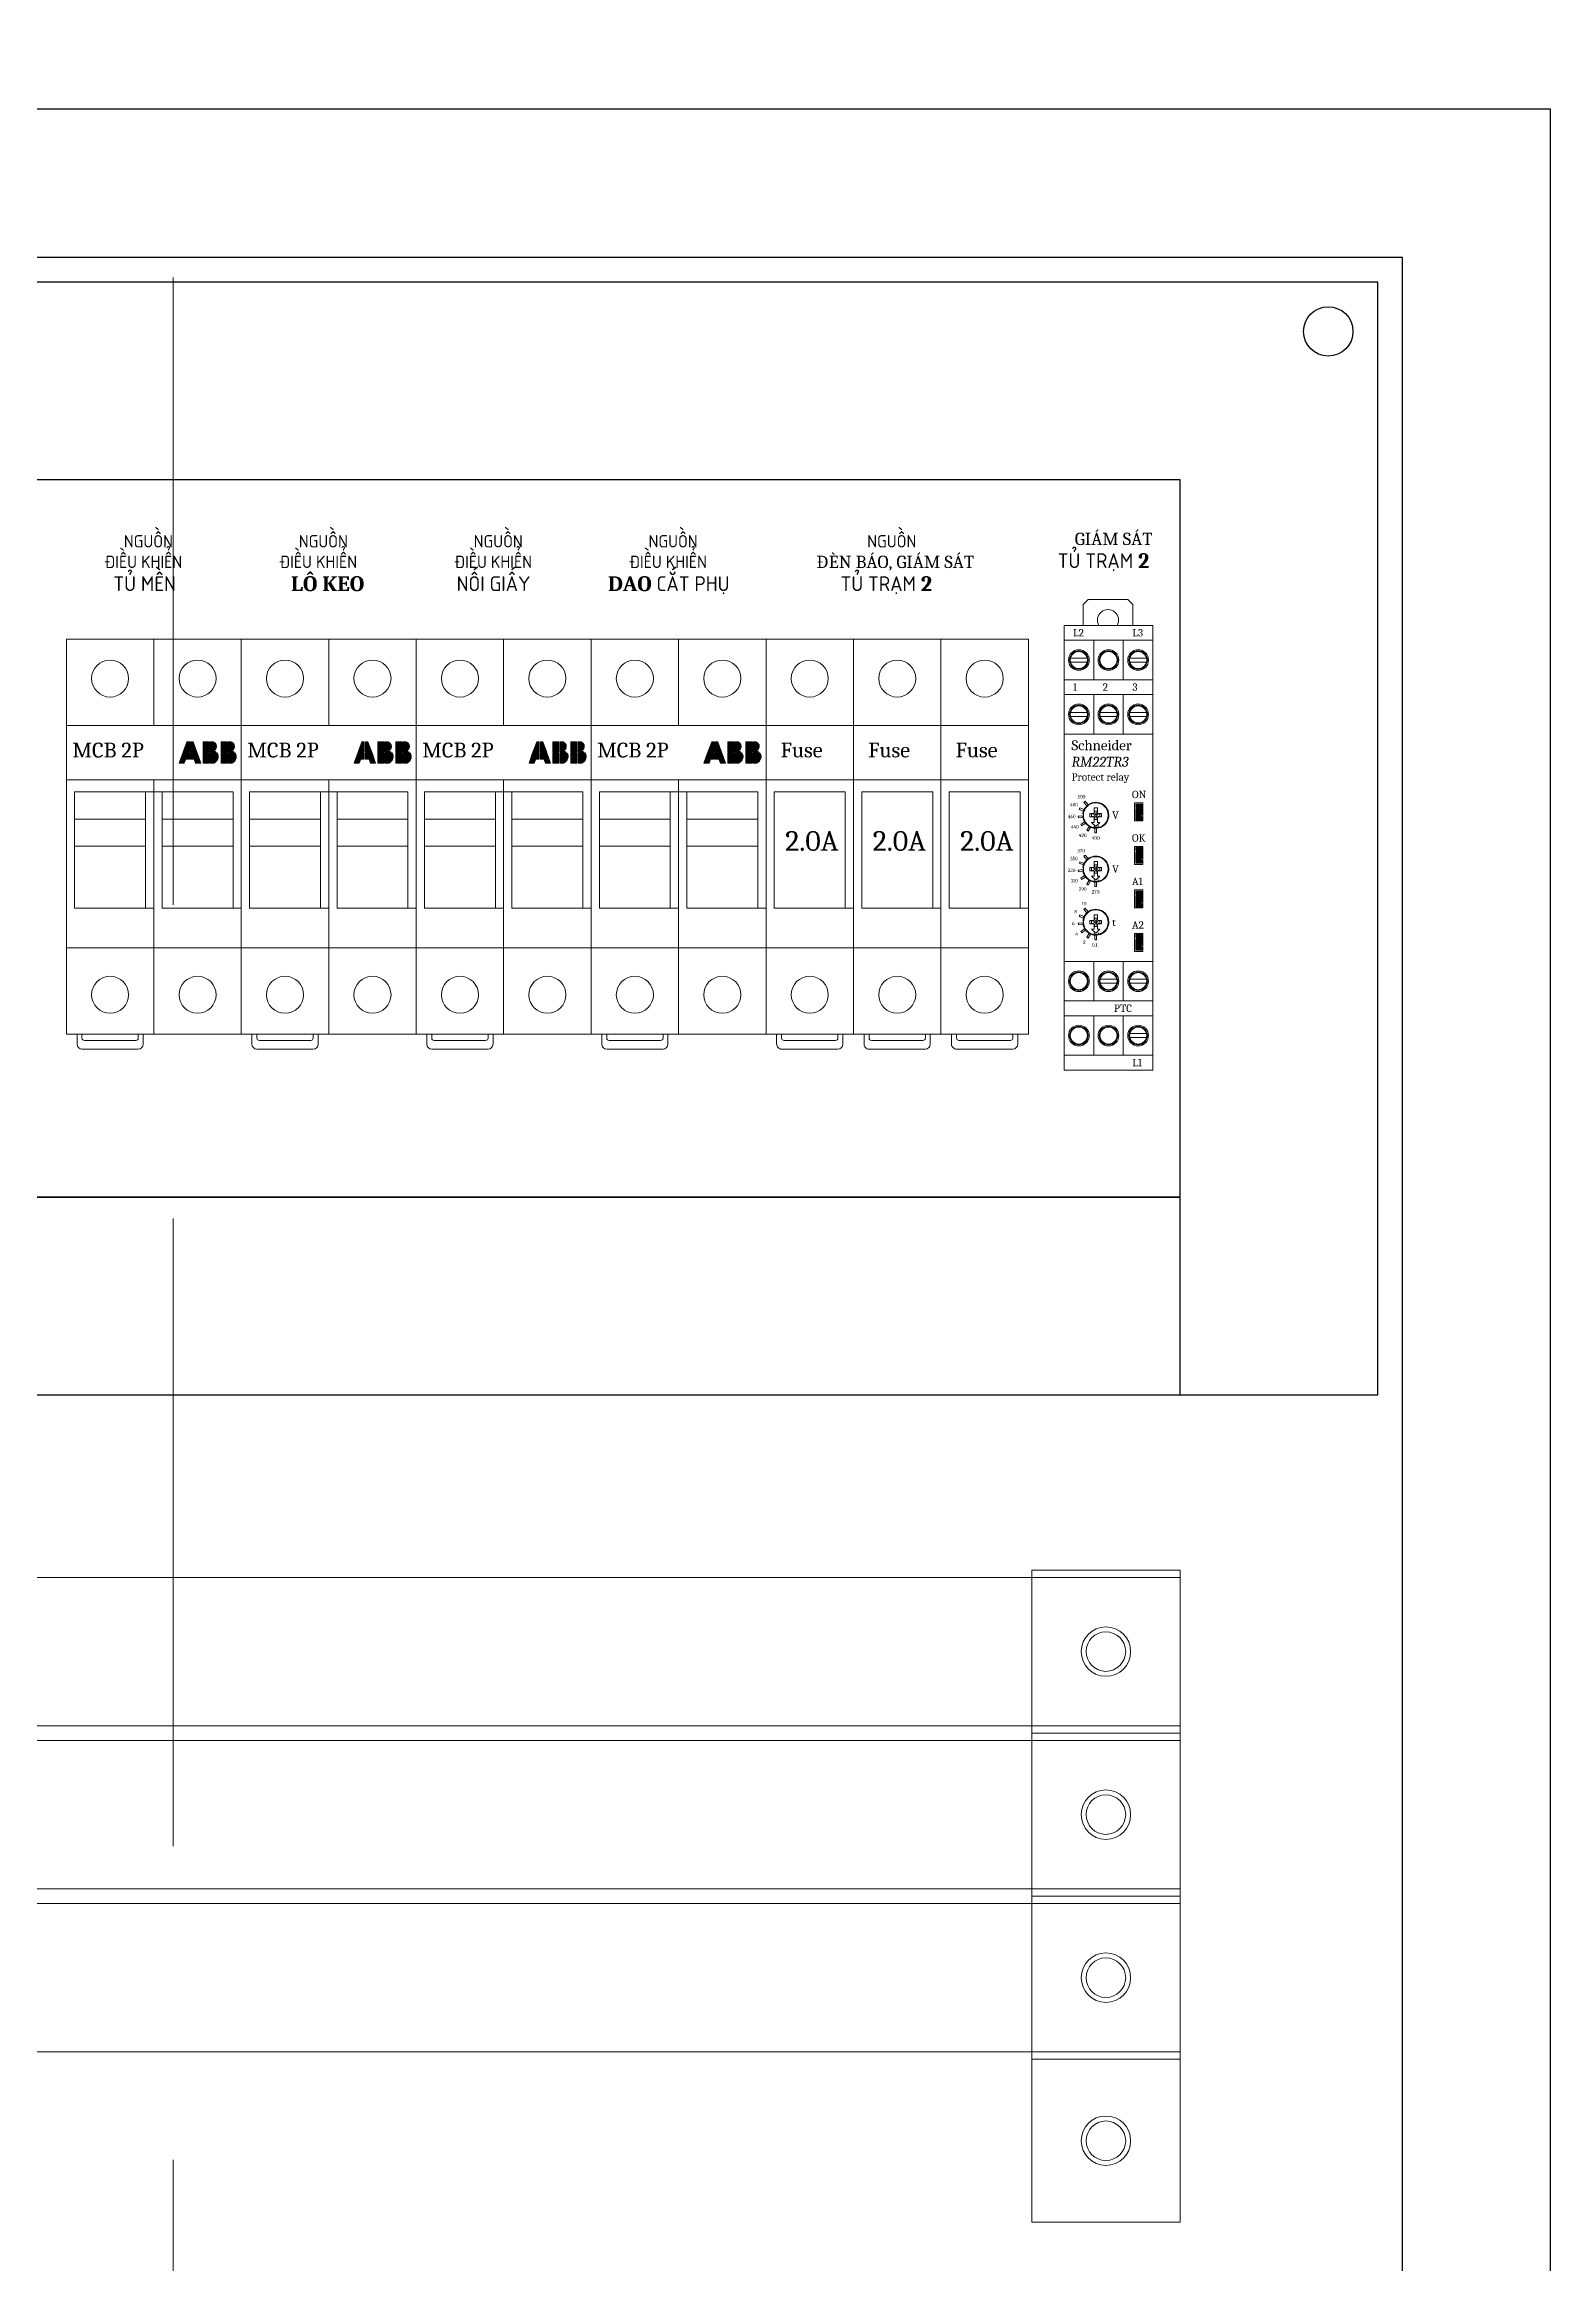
# Model space of a CAD drawing. Extents: x 223136 to 348136, y -32544 to -4064.
# Drawn here: x 293109.4 to 293414.3, y -8900.1 to -8451 of the extents above; entities that cross this region are included whole.
import ezdxf

# ---------------------------------------------------------------- set-up
doc = ezdxf.new("R2010")
doc.units = 0
doc.header["$LTSCALE"] = 20
doc.header["$MEASUREMENT"] = 0
doc.linetypes.add('HIDDEN', pattern=[9.525, 6.35, -3.175])
for name, color, linetype, lineweight in [('busbar support', 7, 'Continuous', 13), ('EPLAN100', 7, 'Continuous', 25), ('Ghi Chu', 7, 'Continuous', 13), ('kich thuoc', 140, 'Continuous', 0)]:
    doc.layers.add(name, color=color, linetype=linetype, lineweight=lineweight)
doc.layers.add('PDF_Geometry', color=7, linetype='Continuous')
doc.layers.add('WirringDuct', color=130, linetype='Continuous')
doc.styles.add('Chu_10', font='Cambria.ttf', dxfattribs={"height": 10})

# ---------------------------------------------------------------- blocks, each defined once
blk = doc.blocks.new('MCB-2P')
at = {"layer": 'EPLAN100', "linetype": 'Continuous', "lineweight": 13, "ltscale": 8}
for points in [[(-2968.54, 1257.57), (-2967.82, 1259.63), (-2966.48, 1259.63), (-2966.48, 1258.4), (-2967.2, 1258.4), (-2967.51, 1257.57)], [(-2967.76, 1259.82), (-2966.98, 1261.88), (-2966.48, 1261.88), (-2966.48, 1259.82)], [(-2964.97, 1259.82), (-2965.74, 1261.88), (-2966.25, 1261.88), (-2966.25, 1259.82)], [(-2964.19, 1257.57), (-2964.91, 1259.63), (-2966.25, 1259.63), (-2966.25, 1258.4), (-2965.53, 1258.4), (-2965.22, 1257.57)], [(-2963.73, 1261.88), (-2962.49, 1261.88), (-2962.49, 1259.82), (-2963.73, 1259.82)], [(-2963.73, 1257.57), (-2963.73, 1259.63), (-2962.49, 1259.63), (-2962.49, 1257.57)], [(-2961.13, 1259.82), (-2962.27, 1259.82), (-2962.27, 1261.88), (-2961.65, 1261.88), (-2961.42, 1261.77), (-2961.21, 1261.57), (-2961.09, 1261.36), (-2961.05, 1261.24), (-2961.01, 1260.99), (-2961.01, 1260.74), (-2961.13, 1260.46), (-2961.3, 1260.29), (-2961.42, 1260.21), (-2961.42, 1260), (-2961.3, 1259.92)], [(-2962.27, 1259.63), (-2962.27, 1257.57), (-2961.54, 1257.57), (-2961.21, 1257.76), (-2960.97, 1258.01), (-2960.8, 1258.25), (-2960.68, 1258.5), (-2960.64, 1258.79), (-2960.64, 1259.12), (-2960.72, 1259.37), (-2960.8, 1259.53), (-2960.93, 1259.63)], [(-2960.08, 1261.87), (-2958.84, 1261.87), (-2958.84, 1259.81), (-2960.08, 1259.81)], [(-2960.08, 1257.57), (-2960.08, 1259.63), (-2958.84, 1259.63), (-2958.84, 1257.57)], [(-2957.48, 1259.81), (-2958.62, 1259.81), (-2958.62, 1261.87), (-2958, 1261.87), (-2957.77, 1261.77), (-2957.57, 1261.57), (-2957.44, 1261.36), (-2957.4, 1261.24), (-2957.36, 1260.99), (-2957.36, 1260.74), (-2957.48, 1260.45), (-2957.65, 1260.29), (-2957.77, 1260.21), (-2957.77, 1260), (-2957.65, 1259.92)], [(-2958.62, 1259.63), (-2958.62, 1257.57), (-2957.89, 1257.57), (-2957.57, 1257.76), (-2957.32, 1258), (-2957.15, 1258.25), (-2957.03, 1258.5), (-2956.99, 1258.79), (-2956.99, 1259.12), (-2957.07, 1259.36), (-2957.15, 1259.53), (-2957.28, 1259.63)]]:
    blk.add_hatch(color=1, dxfattribs=at).paths.add_polyline_path(points, flags=0)
at = {"lineweight": 15}
for p, q in [((-2991.38, 1282.69), (-2991.38, 1202.69)), ((-2973.68, 1282.69), (-2991.38, 1282.69)), ((-2955.98, 1282.69), (-2973.68, 1282.69)), ((-2955.98, 1282.69), (-2955.98, 1202.69)), ((-2991.38, 1202.69), (-2973.68, 1202.69)), ((-2973.68, 1202.69), (-2955.98, 1202.69))]:
    blk.add_line(p, q, dxfattribs=at)
at = {"lineweight": 5}
for p, q in [((-2973.68, 1282.69), (-2973.68, 1265.19)), ((-2991.38, 1265.19), (-2973.68, 1265.19)), ((-2991.38, 1265.19), (-2973.68, 1265.19)), ((-2973.68, 1265.19), (-2955.98, 1265.19)), ((-2973.68, 1265.19), (-2955.98, 1265.19)), ((-2991.38, 1254.19), (-2973.68, 1254.19)), ((-2973.68, 1254.19), (-2973.68, 1229.19)), ((-2973.68, 1254.19), (-2955.98, 1254.19)), ((-2989.71, 1251.75), (-2989.71, 1228.19)), ((-2989.71, 1251.75), (-2957.65, 1251.75)), ((-2975.35, 1251.75), (-2975.35, 1228.19)), ((-2972.01, 1251.75), (-2972.01, 1228.19)), ((-2957.65, 1251.75), (-2957.65, 1228.19)), ((-2989.71, 1246.25), (-2975.35, 1246.25)), ((-2972.01, 1246.25), (-2957.65, 1246.25)), ((-2989.71, 1240.75), (-2975.35, 1240.75)), ((-2972.01, 1240.75), (-2957.65, 1240.75)), ((-2989.71, 1228.19), (-2973.68, 1228.19)), ((-2973.68, 1229.19), (-2973.68, 1202.69)), ((-2972.01, 1228.19), (-2955.98, 1228.19)), ((-2991.38, 1220.19), (-2973.68, 1220.19)), ((-2973.68, 1220.19), (-2955.98, 1220.19)), ((-2989.23, 1202.69), (-2989.23, 1200.69)), ((-2988.23, 1202.69), (-2988.23, 1201.93)), ((-2976.83, 1199.69), (-2988.23, 1199.69)), ((-2977.33, 1201.43), (-2987.73, 1201.43)), ((-2976.83, 1202.69), (-2976.83, 1201.93)), ((-2975.83, 1202.69), (-2975.83, 1200.69))]:
    blk.add_line(p, q, dxfattribs=at)
for centre in [(-2982.53, 1274.69), (-2964.83, 1274.69), (-2982.53, 1210.69), (-2964.83, 1210.69)]:
    blk.add_circle(centre, 3.75, dxfattribs=at)
for centre, radius, start, end in [((-2988.23, 1200.69), 1, 180, 270), ((-2987.73, 1201.93), 0.5, 180, 270), ((-2977.33, 1201.93), 0.5, 270, 0), ((-2976.83, 1200.69), 1, 270, 0)]:
    blk.add_arc(centre, radius, start, end, dxfattribs=at)
at = {"layer": 'EPLAN100', "color": 1, "linetype": 'Continuous', "lineweight": 13, "ltscale": 8}
for points in [[(-2968.54, 1257.57), (-2967.82, 1259.63), (-2966.48, 1259.63), (-2966.48, 1258.4), (-2967.2, 1258.4), (-2967.51, 1257.57)], [(-2967.76, 1259.82), (-2966.98, 1261.88), (-2966.48, 1261.88), (-2966.48, 1259.82)], [(-2964.97, 1259.82), (-2965.74, 1261.88), (-2966.25, 1261.88), (-2966.25, 1259.82)], [(-2964.19, 1257.57), (-2964.91, 1259.63), (-2966.25, 1259.63), (-2966.25, 1258.4), (-2965.53, 1258.4), (-2965.22, 1257.57)], [(-2963.73, 1261.88), (-2962.49, 1261.88), (-2962.49, 1259.82), (-2963.73, 1259.82)], [(-2963.73, 1257.57), (-2963.73, 1259.63), (-2962.49, 1259.63), (-2962.49, 1257.57)], [(-2961.13, 1259.82), (-2962.27, 1259.82), (-2962.27, 1261.88), (-2961.65, 1261.88), (-2961.42, 1261.77), (-2961.21, 1261.57), (-2961.09, 1261.36), (-2961.05, 1261.24), (-2961.01, 1260.99), (-2961.01, 1260.74), (-2961.13, 1260.46), (-2961.3, 1260.29), (-2961.42, 1260.21), (-2961.42, 1260), (-2961.3, 1259.92)], [(-2962.27, 1259.63), (-2962.27, 1257.57), (-2961.54, 1257.57), (-2961.21, 1257.76), (-2960.97, 1258.01), (-2960.8, 1258.25), (-2960.68, 1258.5), (-2960.64, 1258.79), (-2960.64, 1259.12), (-2960.72, 1259.37), (-2960.8, 1259.53), (-2960.93, 1259.63)], [(-2960.08, 1261.87), (-2958.84, 1261.87), (-2958.84, 1259.81), (-2960.08, 1259.81)], [(-2960.08, 1257.57), (-2960.08, 1259.63), (-2958.84, 1259.63), (-2958.84, 1257.57)], [(-2957.48, 1259.81), (-2958.62, 1259.81), (-2958.62, 1261.87), (-2958, 1261.87), (-2957.77, 1261.77), (-2957.57, 1261.57), (-2957.44, 1261.36), (-2957.4, 1261.24), (-2957.36, 1260.99), (-2957.36, 1260.74), (-2957.48, 1260.45), (-2957.65, 1260.29), (-2957.77, 1260.21), (-2957.77, 1260), (-2957.65, 1259.92)], [(-2958.62, 1259.63), (-2958.62, 1257.57), (-2957.89, 1257.57), (-2957.57, 1257.76), (-2957.32, 1258), (-2957.15, 1258.25), (-2957.03, 1258.5), (-2956.99, 1258.79), (-2956.99, 1259.12), (-2957.07, 1259.36), (-2957.15, 1259.53), (-2957.28, 1259.63)]]:
    blk.add_lwpolyline(points, close=True, dxfattribs=at)
at = {"lineweight": 5, "insert": (-2990.18, 1261.71), "char_height": 3, "attachment_point": 1}
blk.add_mtext_dynamic_manual_height_columns('{\\fCambria|b0|i0|c163|p18;MCB 2P}', width=32.3209, gutter_width=1, heights=[0], dxfattribs=at)
blk = doc.blocks.new('fuse20a')
at = {"lineweight": 0}
for p, q in [((0, 17.7), (28.5, 17.7)), ((0, 17.7), (0, 0)), ((17.5, 0), (17.5, 17.7)), ((17.5, 0), (17.5, 17.7)), ((28.5, 17.7), (62.5, 17.7)), ((28.5, 0), (28.5, 17.7)), ((30.94, 16.03), (54.5, 16.03)), ((30.94, 1.67), (30.94, 16.03)), ((54.5, 1.67), (54.5, 17.7)), ((60.5, 17.7), (80, 17.7)), ((62.5, 0), (62.5, 17.7)), ((80, 0), (80, 17.7)), ((80, 15.55), (82, 15.55)), ((80, 14.55), (80.76, 14.55)), ((81.26, 14.05), (81.26, 3.65)), ((83, 14.55), (83, 3.15)), ((0, 0), (28.5, 0)), ((28.5, 0), (53.5, 0)), ((30.94, 1.67), (54.5, 1.67)), ((53.5, 0), (80, 0)), ((80, 3.15), (80.76, 3.15)), ((80, 2.15), (82, 2.15))]:
    blk.add_line(p, q, dxfattribs=at)
for centre in [(8, 8.85), (72, 8.85)]:
    blk.add_circle(centre, 3.75, dxfattribs=at)
for centre, radius, start, end in [((80.76, 14.05), 0.5, 0, 90), ((82, 14.55), 1, 0, 90), ((80.76, 3.65), 0.5, 270, 0), ((82, 3.15), 1, 270, 0)]:
    blk.add_arc(centre, radius, start, end, dxfattribs=at)
at = {"lineweight": 0, "attachment_point": 1, "rotation": 90}
for s, heights, insert, char_height in [('{\\fCambria|b0|i0|c163|p18;2.0A}', [4.08], (38.86, 3.89), 4), ('{\\fCambria|b0|i0|c163|p18;Fuse}', [0], (20.96, 2.95), 3)]:
    blk.add_mtext_dynamic_manual_height_columns(s, width=13.3658, gutter_width=1, heights=heights, dxfattribs=dict(at, insert=insert, char_height=char_height))
blk = doc.blocks.new('CT2-30_T')
at = {"lineweight": 5}
for p, q in [((33, 0), (33, -30)), ((66, 0), (66, -30)), ((99, 0), (99, -30))]:
    blk.add_line(p, q, dxfattribs=at)
blk.add_lwpolyline([(0, -30), (132, -30), (132, 0), (0, 0)], close=True, dxfattribs=at)
for centre, radius in [((16.5, -15), 5), ((16.5, -15), 4), ((49.5, -15), 5), ((49.5, -15), 4), ((82.5, -15), 5), ((82.5, -15), 4), ((115.5, -15), 5), ((115.5, -15), 4)]:
    blk.add_circle(centre, radius, dxfattribs=at)

msp = doc.modelspace()

# ---------------------------------------------------------------- hatches: boundary and pattern name
at = {"lineweight": 5, "true_color": 0xcd2027}
h = msp.add_hatch(color=242, dxfattribs=at)
h.dxf.hatch_style = 1
h.paths.add_polyline_path([(293331.515, -8604.728), (293330.313, -8604.728), (293330.313, -8605.271), (293331.515, -8606.978)])
at = {"lineweight": 5}
h = msp.add_hatch(color=7, dxfattribs=at)
h.dxf.hatch_style = 1
h.paths.add_polyline_path([(293331.515, -8607.909), (293331.515, -8607.366), (293330.313, -8605.659), (293330.313, -8607.909)])
at = {"lineweight": 5, "true_color": 0xcd2027}
h = msp.add_hatch(color=242, dxfattribs=at)
h.dxf.hatch_style = 1
h.paths.add_polyline_path([(293331.515, -8613.528), (293330.313, -8613.528), (293330.313, -8614.071), (293331.515, -8615.778)])
at = {"lineweight": 5}
h = msp.add_hatch(color=7, dxfattribs=at)
h.dxf.hatch_style = 1
h.paths.add_polyline_path([(293331.515, -8616.709), (293331.515, -8616.166), (293330.313, -8614.459), (293330.313, -8616.709)])
at = {"lineweight": 5, "true_color": 0xcd2027}
h = msp.add_hatch(color=242, dxfattribs=at)
h.dxf.hatch_style = 1
h.paths.add_polyline_path([(293331.515, -8622.328), (293330.313, -8622.328), (293330.313, -8622.871), (293331.515, -8624.578)])
at = {"lineweight": 5}
h = msp.add_hatch(color=7, dxfattribs=at)
h.dxf.hatch_style = 1
h.paths.add_polyline_path([(293331.515, -8625.509), (293331.515, -8624.966), (293330.313, -8623.259), (293330.313, -8625.509)])
at = {"lineweight": 5, "true_color": 0xcd2027}
h = msp.add_hatch(color=242, dxfattribs=at)
h.dxf.hatch_style = 1
h.paths.add_polyline_path([(293331.515, -8631.128), (293330.313, -8631.128), (293330.313, -8631.671), (293331.515, -8633.378)])
at = {"lineweight": 5}
h = msp.add_hatch(color=7, dxfattribs=at)
h.dxf.hatch_style = 1
h.paths.add_polyline_path([(293331.515, -8634.309), (293331.515, -8633.766), (293330.313, -8632.059), (293330.313, -8634.309)])

# ---------------------------------------------------------------- linework, layer by layer
at = {"color": 3, "linetype": 'HIDDEN', "lineweight": 0}
msp.add_line((293135.508, -6021.637), (293135.508, -10063.875), dxfattribs=at)
at = {"linetype": 'ByBlock', "lineweight": 5}
for p, q in [((293315.798, -8568.581), (293333.798, -8568.581)), ((293315.798, -8571.581), (293333.798, -8571.581)), ((293321.798, -8579.581), (293321.798, -8571.581)), ((293327.798, -8579.581), (293327.798, -8571.581)), ((293315.798, -8579.581), (293333.798, -8579.581)), ((293315.798, -8582.581), (293333.798, -8582.581)), ((293321.798, -8590.581), (293321.798, -8582.581)), ((293327.798, -8590.581), (293327.798, -8582.581)), ((293333.798, -8590.581), (293333.798, -8582.581)), ((293333.798, -8590.581), (293333.798, -8582.581)), ((293315.798, -8590.581), (293333.798, -8590.581)), ((293315.798, -8636.581), (293333.798, -8636.581)), ((293321.798, -8636.581), (293321.798, -8644.581)), ((293327.798, -8636.581), (293327.798, -8644.581)), ((293333.798, -8636.581), (293333.798, -8644.581)), ((293333.798, -8636.581), (293333.798, -8644.581)), ((293315.798, -8644.581), (293333.798, -8644.581)), ((293315.798, -8647.581), (293333.798, -8647.581)), ((293321.798, -8647.581), (293321.798, -8655.581)), ((293327.798, -8647.581), (293327.798, -8655.581)), ((293315.798, -8655.581), (293333.798, -8655.581)), ((293315.798, -8658.581), (293333.798, -8658.581))]:
    msp.add_line(p, q, dxfattribs=at)
at = {"color": 242, "true_color": 0xcd2027}
for points in [[(292814.278, -9264.076), (293414.278, -9264.076), (293414.278, -8464.076), (292814.278, -8464.076)], [(292844.278, -9234.076), (293384.278, -9234.076), (293384.278, -8494.076), (292844.278, -8494.076)]]:
    msp.add_lwpolyline(points, close=True, dxfattribs=at)
at = {"linetype": 'ByBlock', "lineweight": 5}
msp.add_lwpolyline([(293315.798, -8658.581), (293333.798, -8658.581), (293333.798, -8568.581), (293315.798, -8568.581)], close=True, dxfattribs=at)
at = {"linetype": 'ByBlock'}
msp.add_lwpolyline([(292889.278, -8724.276), (293339.278, -8724.276), (293339.278, -8684.276), (292889.278, -8684.276)], close=True, dxfattribs=at)
msp.add_circle((293369.278, -8509.076), 5)
at = {"layer": 'busbar support', "color": 1, "lineweight": 5, "ltscale": 0.6}
msp.add_lwpolyline([(292889.278, -8791.259), (293339.278, -8791.259), (293339.278, -8761.259), (292889.278, -8761.259)], close=True, dxfattribs=at)
at = {"layer": 'busbar support', "color": 2, "lineweight": 5, "ltscale": 0.6}
msp.add_lwpolyline([(292889.278, -8824.259), (293339.278, -8824.259), (293339.278, -8794.259), (292889.278, -8794.259)], close=True, dxfattribs=at)
at = {"layer": 'busbar support', "color": 5, "lineweight": 5, "ltscale": 0.6}
msp.add_lwpolyline([(292889.278, -8857.259), (293339.278, -8857.259), (293339.278, -8827.259), (292889.278, -8827.259)], close=True, dxfattribs=at)
at = {"layer": 'Ghi Chu', "color": 2, "linetype": 'Continuous', "lineweight": 5}
for p, q in [((293319.694, -8564.328), (293320.683, -8563.339)), ((293319.694, -8568.581), (293319.694, -8564.328)), ((293320.683, -8563.339), (293328.702, -8563.339)), ((293328.702, -8563.339), (293329.691, -8564.328)), ((293329.691, -8564.328), (293329.691, -8568.581))]:
    msp.add_line(p, q, dxfattribs=at)
at = {"layer": 'Ghi Chu', "color": 4, "linetype": 'Continuous', "lineweight": 5, "ltscale": 0.6}
for points in [[(293318.858, -8605.83), (293319.007, -8605.501), (293319.874, -8605.86), (293319.844, -8605.889), (293319.814, -8605.949), (293319.814, -8605.979), (293319.784, -8606.009), (293319.784, -8606.039), (293319.754, -8606.098), (293319.754, -8606.128), (293319.724, -8606.159)], [(293319.814, -8604.395), (293320.083, -8604.157), (293320.68, -8604.874), (293320.65, -8604.904), (293320.591, -8604.934), (293320.561, -8604.963), (293320.531, -8604.993), (293320.501, -8605.023), (293320.471, -8605.053), (293320.441, -8605.083), (293320.411, -8605.113)], [(293321.038, -8606.666), (293321.755, -8606.666), (293321.785, -8606.636), (293321.815, -8606.636), (293321.845, -8606.606), (293321.845, -8606.577), (293321.875, -8606.547), (293321.875, -8605.472), (293322.562, -8605.472), (293322.562, -8606.517), (293322.591, -8606.547), (293322.591, -8606.577), (293322.622, -8606.606), (293322.652, -8606.636), (293322.681, -8606.636), (293322.711, -8606.666), (293323.398, -8606.666), (293323.398, -8607.323), (293322.711, -8607.323), (293322.681, -8607.353), (293322.652, -8607.353), (293322.622, -8607.383), (293322.591, -8607.413), (293322.591, -8607.443), (293322.562, -8607.473), (293322.562, -8608.429), (293323.07, -8608.429), (293322.233, -8609.235), (293321.367, -8608.429), (293321.875, -8608.429), (293321.875, -8607.443), (293321.845, -8607.413), (293321.845, -8607.383), (293321.815, -8607.353), (293321.785, -8607.353), (293321.755, -8607.323), (293321.038, -8607.323)], [(293319.366, -8609.115), (293319.186, -8608.847), (293319.964, -8608.309), (293319.993, -8608.369), (293319.993, -8608.399), (293320.023, -8608.429), (293320.083, -8608.488), (293320.113, -8608.548), (293320.113, -8608.578), (293320.143, -8608.608)], [(293320.71, -8610.221), (293320.411, -8610.041), (293320.859, -8609.235), (293320.889, -8609.264), (293320.92, -8609.264), (293320.949, -8609.295), (293321.009, -8609.325), (293321.038, -8609.325), (293321.068, -8609.355), (293321.098, -8609.384), (293321.158, -8609.384)], [(293322.024, -8607.084), (293322.024, -8606.905), (293321.367, -8606.666), (293321.367, -8607.323)], [(293321.875, -8606.159), (293322.562, -8606.159), (293322.293, -8606.786), (293322.144, -8606.786)], [(293322.562, -8607.831), (293321.875, -8607.831), (293322.144, -8607.203), (293322.293, -8607.203)], [(293322.383, -8610.549), (293322.054, -8610.549), (293322.054, -8609.623), (293322.383, -8609.623)], [(293323.07, -8606.666), (293322.413, -8606.905), (293322.443, -8606.995), (293322.413, -8607.084), (293323.07, -8607.323)], [(293318.858, -8616.72), (293319.007, -8616.391), (293319.874, -8616.75), (293319.844, -8616.779), (293319.814, -8616.839), (293319.814, -8616.869), (293319.784, -8616.899), (293319.784, -8616.929), (293319.754, -8616.988), (293319.754, -8617.018), (293319.724, -8617.049)], [(293319.366, -8620.005), (293319.186, -8619.737), (293319.964, -8619.199), (293319.993, -8619.259), (293319.993, -8619.289), (293320.023, -8619.319), (293320.083, -8619.378), (293320.113, -8619.438), (293320.113, -8619.468), (293320.143, -8619.498)], [(293319.814, -8615.285), (293320.083, -8615.047), (293320.68, -8615.764), (293320.65, -8615.794), (293320.591, -8615.824), (293320.561, -8615.853), (293320.531, -8615.883), (293320.501, -8615.913), (293320.471, -8615.943), (293320.441, -8615.973), (293320.411, -8616.003)], [(293321.038, -8617.556), (293321.755, -8617.556), (293321.785, -8617.526), (293321.815, -8617.526), (293321.845, -8617.496), (293321.845, -8617.467), (293321.875, -8617.437), (293321.875, -8616.362), (293322.562, -8616.362), (293322.562, -8617.407), (293322.591, -8617.437), (293322.591, -8617.467), (293322.622, -8617.496), (293322.652, -8617.526), (293322.681, -8617.526), (293322.711, -8617.556), (293323.398, -8617.556), (293323.398, -8618.214), (293322.711, -8618.214), (293322.681, -8618.243), (293322.652, -8618.243), (293322.622, -8618.273), (293322.591, -8618.303), (293322.591, -8618.333), (293322.562, -8618.363), (293322.562, -8619.319), (293323.07, -8619.319), (293322.233, -8620.125), (293321.367, -8619.319), (293321.875, -8619.319), (293321.875, -8618.333), (293321.845, -8618.303), (293321.845, -8618.273), (293321.815, -8618.243), (293321.785, -8618.243), (293321.755, -8618.214), (293321.038, -8618.214)], [(293322.024, -8617.974), (293322.024, -8617.795), (293321.367, -8617.556), (293321.367, -8618.214)], [(293321.875, -8617.049), (293322.562, -8617.049), (293322.293, -8617.676), (293322.144, -8617.676)], [(293322.562, -8618.721), (293321.875, -8618.721), (293322.144, -8618.093), (293322.293, -8618.093)], [(293323.07, -8617.556), (293322.413, -8617.795), (293322.443, -8617.885), (293322.413, -8617.974), (293323.07, -8618.214)], [(293320.71, -8621.111), (293320.411, -8620.931), (293320.859, -8620.125), (293320.889, -8620.154), (293320.92, -8620.154), (293320.949, -8620.185), (293321.009, -8620.215), (293321.038, -8620.215), (293321.068, -8620.245), (293321.098, -8620.274), (293321.158, -8620.274)], [(293322.383, -8621.439), (293322.054, -8621.439), (293322.054, -8620.513), (293322.383, -8620.513)], [(293318.861, -8627.478), (293319.011, -8627.149), (293319.877, -8627.508), (293319.847, -8627.537), (293319.817, -8627.597), (293319.817, -8627.627), (293319.787, -8627.657), (293319.787, -8627.687), (293319.758, -8627.746), (293319.758, -8627.776), (293319.728, -8627.806)], [(293319.817, -8626.043), (293320.086, -8625.804), (293320.684, -8626.521), (293320.653, -8626.551), (293320.594, -8626.582), (293320.564, -8626.611), (293320.534, -8626.641), (293320.504, -8626.671), (293320.474, -8626.701), (293320.444, -8626.731), (293320.414, -8626.761)], [(293321.042, -8628.314), (293321.759, -8628.314), (293321.788, -8628.284), (293321.819, -8628.284), (293321.848, -8628.254), (293321.848, -8628.224), (293321.878, -8628.195), (293321.878, -8627.12), (293322.565, -8627.12), (293322.565, -8628.164), (293322.595, -8628.195), (293322.595, -8628.224), (293322.625, -8628.254), (293322.655, -8628.284), (293322.684, -8628.284), (293322.715, -8628.314), (293323.401, -8628.314), (293323.401, -8628.971), (293322.715, -8628.971), (293322.684, -8629.001), (293322.655, -8629.001), (293322.625, -8629.031), (293322.595, -8629.061), (293322.595, -8629.091), (293322.565, -8629.12), (293322.565, -8630.076), (293323.073, -8630.076), (293322.236, -8630.883), (293321.37, -8630.076), (293321.878, -8630.076), (293321.878, -8629.091), (293321.848, -8629.061), (293321.848, -8629.031), (293321.819, -8629.001), (293321.788, -8629.001), (293321.759, -8628.971), (293321.042, -8628.971)], [(293321.878, -8627.806), (293322.565, -8627.806), (293322.297, -8628.434), (293322.147, -8628.434)], [(293319.369, -8630.763), (293319.19, -8630.495), (293319.967, -8629.957), (293319.996, -8630.017), (293319.996, -8630.046), (293320.026, -8630.076), (293320.086, -8630.136), (293320.116, -8630.196), (293320.116, -8630.225), (293320.146, -8630.256)], [(293320.713, -8631.869), (293320.414, -8631.689), (293320.863, -8630.883), (293320.893, -8630.912), (293320.923, -8630.912), (293320.952, -8630.943), (293321.012, -8630.972), (293321.042, -8630.972), (293321.072, -8631.002), (293321.101, -8631.032), (293321.162, -8631.032)], [(293322.027, -8628.732), (293322.027, -8628.553), (293321.37, -8628.314), (293321.37, -8628.971)], [(293322.565, -8629.479), (293321.878, -8629.479), (293322.147, -8628.851), (293322.297, -8628.851)], [(293322.386, -8632.197), (293322.057, -8632.197), (293322.057, -8631.271), (293322.386, -8631.271)], [(293323.073, -8628.314), (293322.416, -8628.553), (293322.446, -8628.643), (293322.416, -8628.732), (293323.073, -8628.971)]]:
    msp.add_lwpolyline(points, close=True, dxfattribs=at)
for points in [[(293319.874, -8605.86), (293319.903, -8605.74), (293319.964, -8605.651), (293320.023, -8605.561), (293320.113, -8605.442), (293320.172, -8605.352), (293320.262, -8605.263), (293320.322, -8605.173), (293320.411, -8605.113)], [(293319.604, -8607.264), (293319.604, -8607.264), (293319.635, -8607.323), (293319.635, -8607.443), (293318.709, -8607.533), (293318.679, -8607.203), (293319.604, -8607.115)], [(293319.604, -8606.756), (293319.635, -8606.636), (293319.635, -8606.517), (293319.665, -8606.397), (293319.694, -8606.278), (293319.724, -8606.159)], [(293319.964, -8608.309), (293319.903, -8608.22), (293319.844, -8608.1), (293319.814, -8608.01), (293319.754, -8607.891), (293319.724, -8607.771), (293319.694, -8607.682), (293319.635, -8607.443)], [(293320.859, -8609.235), (293320.74, -8609.176), (293320.65, -8609.085), (293320.561, -8609.026), (293320.471, -8608.936), (293320.382, -8608.876), (293320.292, -8608.787), (293320.232, -8608.697), (293320.143, -8608.608)], [(293322.054, -8609.623), (293321.934, -8609.593), (293321.815, -8609.593), (293321.696, -8609.564), (293321.576, -8609.534), (293321.487, -8609.504), (293321.367, -8609.474), (293321.248, -8609.444), (293321.158, -8609.384)], [(293322.024, -8606.905), (293322.114, -8606.815), (293322.144, -8606.786)], [(293322.144, -8607.203), (293322.084, -8607.144), (293322.054, -8607.115), (293322.024, -8607.084)], [(293322.293, -8606.786), (293322.383, -8606.845), (293322.413, -8606.875), (293322.413, -8606.905)], [(293322.413, -8607.084), (293322.383, -8607.144), (293322.352, -8607.174), (293322.293, -8607.203)], [(293319.604, -8618.154), (293319.604, -8618.154), (293319.635, -8618.214), (293319.635, -8618.333), (293318.709, -8618.423), (293318.679, -8618.093), (293319.604, -8618.005)], [(293319.604, -8617.646), (293319.635, -8617.526), (293319.635, -8617.407), (293319.665, -8617.287), (293319.694, -8617.168), (293319.724, -8617.049)], [(293319.964, -8619.199), (293319.903, -8619.11), (293319.844, -8618.99), (293319.814, -8618.9), (293319.754, -8618.781), (293319.724, -8618.661), (293319.694, -8618.572), (293319.635, -8618.333)], [(293319.874, -8616.75), (293319.903, -8616.63), (293319.964, -8616.541), (293320.023, -8616.451), (293320.113, -8616.332), (293320.172, -8616.242), (293320.262, -8616.153), (293320.322, -8616.063), (293320.411, -8616.003)], [(293322.024, -8617.795), (293322.114, -8617.705), (293322.144, -8617.676)], [(293322.144, -8618.093), (293322.084, -8618.034), (293322.054, -8618.005), (293322.024, -8617.974)], [(293322.293, -8617.676), (293322.383, -8617.735), (293322.413, -8617.765), (293322.413, -8617.795)], [(293322.413, -8617.974), (293322.383, -8618.034), (293322.352, -8618.064), (293322.293, -8618.093)], [(293320.859, -8620.125), (293320.74, -8620.066), (293320.65, -8619.975), (293320.561, -8619.916), (293320.471, -8619.826), (293320.382, -8619.766), (293320.292, -8619.677), (293320.232, -8619.587), (293320.143, -8619.498)], [(293322.054, -8620.513), (293321.934, -8620.483), (293321.815, -8620.483), (293321.696, -8620.454), (293321.576, -8620.424), (293321.487, -8620.394), (293321.367, -8620.364), (293321.248, -8620.334), (293321.158, -8620.274)], [(293319.608, -8628.404), (293319.638, -8628.284), (293319.638, -8628.164), (293319.668, -8628.045), (293319.697, -8627.926), (293319.728, -8627.806)], [(293319.877, -8627.508), (293319.907, -8627.388), (293319.967, -8627.298), (293320.026, -8627.209), (293320.116, -8627.089), (293320.175, -8627), (293320.265, -8626.91), (293320.325, -8626.821), (293320.414, -8626.761)], [(293319.608, -8628.911), (293319.608, -8628.911), (293319.638, -8628.971), (293319.638, -8629.091), (293318.712, -8629.181), (293318.682, -8628.851), (293319.608, -8628.762)], [(293319.967, -8629.957), (293319.907, -8629.867), (293319.847, -8629.748), (293319.817, -8629.658), (293319.758, -8629.538), (293319.728, -8629.419), (293319.697, -8629.33), (293319.638, -8629.091)], [(293320.863, -8630.883), (293320.743, -8630.823), (293320.653, -8630.733), (293320.564, -8630.674), (293320.474, -8630.584), (293320.385, -8630.524), (293320.295, -8630.435), (293320.235, -8630.345), (293320.146, -8630.256)], [(293322.057, -8631.271), (293321.938, -8631.241), (293321.819, -8631.241), (293321.699, -8631.212), (293321.58, -8631.182), (293321.49, -8631.152), (293321.37, -8631.122), (293321.251, -8631.092), (293321.162, -8631.032)], [(293322.027, -8628.553), (293322.117, -8628.463), (293322.147, -8628.434)], [(293322.147, -8628.851), (293322.087, -8628.792), (293322.057, -8628.762), (293322.027, -8628.732)], [(293322.297, -8628.434), (293322.386, -8628.493), (293322.416, -8628.523), (293322.416, -8628.553)], [(293322.416, -8628.732), (293322.386, -8628.792), (293322.356, -8628.822), (293322.297, -8628.851)]]:
    msp.add_lwpolyline(points, dxfattribs=at)
at = {"layer": 'Ghi Chu', "color": 1, "linetype": 'Continuous', "lineweight": 5, "ltscale": 0.6}
for centre in [(293318.798, -8575.581), (293324.798, -8575.581), (293330.798, -8575.581), (293318.798, -8586.581), (293324.798, -8586.581), (293330.798, -8586.581), (293318.798, -8640.581), (293324.798, -8640.581), (293330.798, -8640.581), (293318.798, -8651.581), (293324.798, -8651.581), (293330.798, -8651.581)]:
    msp.add_circle(centre, 1.867, dxfattribs=at)
at = {"layer": 'Ghi Chu', "color": 4, "linetype": 'Continuous', "lineweight": 5, "ltscale": 0.6}
for centre in [(293322.229, -8606.994), (293322.229, -8617.884), (293322.232, -8628.641)]:
    msp.add_circle(centre, 2.508, dxfattribs=at)
at = {"layer": 'Ghi Chu', "linetype": 'Continuous', "lineweight": 5, "ltscale": 0.6}
msp.add_arc((293324.693, -8567.491), 2.137, 329.32511, 210.67489, dxfattribs=at)
at = {"layer": 'Ghi Chu', "color": 1, "linetype": 'Continuous', "lineweight": 5, "ltscale": 0.6}
for centre, start, end in [((293318.798, -8575.581), 13.23598, 166.76402), ((293324.798, -8575.581), 13.23598, 166.76402), ((293330.798, -8575.581), 13.23598, 166.76402), ((293318.798, -8575.581), 193.22072, 346.77928), ((293324.798, -8575.581), 193.22072, 346.77928), ((293330.798, -8575.581), 193.22072, 346.77928), ((293318.798, -8586.581), 193.22072, 346.77928), ((293318.798, -8586.581), 13.23598, 166.76402), ((293324.798, -8586.581), 193.22072, 346.77928), ((293324.798, -8586.581), 13.23598, 166.76402), ((293330.798, -8586.581), 193.22072, 346.77928), ((293330.798, -8586.581), 13.23598, 166.76402), ((293318.798, -8640.581), 13.22072, 166.77928), ((293318.798, -8640.581), 193.23598, 346.76402), ((293324.798, -8640.581), 13.22072, 166.77928), ((293324.798, -8640.581), 193.23598, 346.76402), ((293330.798, -8640.581), 13.22072, 166.77928), ((293330.798, -8640.581), 193.23598, 346.76402), ((293318.798, -8651.581), 13.22072, 166.77928), ((293324.798, -8651.581), 13.22072, 166.77928), ((293330.798, -8651.581), 13.22072, 166.77928), ((293318.798, -8651.581), 193.23598, 346.76402), ((293324.798, -8651.581), 193.23598, 346.76402), ((293330.798, -8651.581), 193.23598, 346.76402)]:
    msp.add_arc(centre, 1.73, start, end, dxfattribs=at)
at = {"layer": 'Ghi Chu', "color": 4, "linetype": 'Continuous', "lineweight": 5, "ltscale": 0.6}
for centre in [(293322.225, -8606.997), (293322.225, -8617.887), (293322.229, -8628.645)]:
    msp.add_arc(centre, 2.631, 273.43129, 126.05025, dxfattribs=at)
for points in [[(293321.885, -8609.166), (293321.885, -8609.381), (293322.043, -8609.553), (293322.248, -8609.591)], [(293322.375, -8609.597), (293322.594, -8609.571), (293322.767, -8609.392), (293322.767, -8609.166)], [(293321.885, -8620.056), (293321.885, -8620.271), (293322.043, -8620.443), (293322.248, -8620.481)], [(293322.375, -8620.487), (293322.594, -8620.461), (293322.767, -8620.282), (293322.767, -8620.056)], [(293321.888, -8630.814), (293321.888, -8631.029), (293322.046, -8631.2), (293322.251, -8631.239)], [(293322.379, -8631.245), (293322.598, -8631.219), (293322.77, -8631.039), (293322.77, -8630.814)]]:
    msp.add_open_spline(points, degree=3, dxfattribs=at)
at = {"layer": 'kich thuoc', "color": 1, "lineweight": 5}
for p, q in [((293317.114, -8575.977), (293320.482, -8575.977)), ((293317.115, -8575.185), (293320.482, -8575.185)), ((293329.114, -8575.977), (293332.482, -8575.977)), ((293329.115, -8575.185), (293332.482, -8575.185)), ((293317.114, -8586.977), (293320.482, -8586.977)), ((293317.115, -8586.185), (293320.482, -8586.185)), ((293323.114, -8586.977), (293326.482, -8586.977)), ((293323.115, -8586.185), (293326.482, -8586.185)), ((293329.114, -8586.977), (293332.482, -8586.977)), ((293329.115, -8586.185), (293332.482, -8586.185)), ((293323.114, -8640.186), (293326.482, -8640.186)), ((293323.115, -8640.977), (293326.482, -8640.977)), ((293329.114, -8640.186), (293332.482, -8640.186)), ((293329.115, -8640.977), (293332.482, -8640.977)), ((293329.114, -8651.186), (293332.482, -8651.186)), ((293329.115, -8651.977), (293332.482, -8651.977))]:
    msp.add_line(p, q, dxfattribs=at)
at = {"layer": 'kich thuoc'}
msp.add_lwpolyline([(293315.798, -8590.581), (293333.798, -8590.581), (293333.798, -8636.581), (293315.798, -8636.581)], close=True, dxfattribs=at)
at = {"layer": 'kich thuoc', "lineweight": 5}
for centre in [(293318.798, -8575.581), (293324.798, -8575.581), (293330.798, -8575.581), (293318.798, -8586.581), (293324.798, -8586.581), (293330.798, -8586.581), (293318.798, -8640.581), (293324.798, -8640.581), (293330.798, -8640.581), (293318.798, -8651.581), (293324.798, -8651.581), (293330.798, -8651.581)]:
    msp.add_circle(centre, 2.1, dxfattribs=at)
at = {"layer": 'kich thuoc', "color": 1, "lineweight": 5}
for centre in [(293318.798, -8575.581), (293324.798, -8575.581), (293330.798, -8575.581), (293318.798, -8586.581), (293324.798, -8586.581), (293330.798, -8586.581), (293318.798, -8640.581), (293324.798, -8640.581), (293330.798, -8640.581), (293318.798, -8651.581), (293324.798, -8651.581), (293330.798, -8651.581)]:
    msp.add_circle(centre, 1.73, dxfattribs=at)
at = {"layer": 'PDF_Geometry', "color": 40, "lineweight": 5}
for points in [[(293331.748, -8604.495), (293331.748, -8608.141), (293330.08, -8608.141), (293330.08, -8604.495)], [(293331.515, -8606.978), (293331.515, -8604.728), (293330.313, -8604.728), (293330.313, -8605.271)], [(293330.313, -8605.659), (293330.313, -8607.909), (293331.515, -8607.909), (293331.515, -8607.366)], [(293331.748, -8613.295), (293331.748, -8616.941), (293330.08, -8616.941), (293330.08, -8613.295)], [(293331.515, -8615.778), (293331.515, -8613.528), (293330.313, -8613.528), (293330.313, -8614.071)], [(293330.313, -8614.459), (293330.313, -8616.709), (293331.515, -8616.709), (293331.515, -8616.166)], [(293331.748, -8622.095), (293331.748, -8625.741), (293330.08, -8625.741), (293330.08, -8622.095)], [(293331.515, -8624.578), (293331.515, -8622.328), (293330.313, -8622.328), (293330.313, -8622.871)], [(293330.313, -8623.259), (293330.313, -8625.509), (293331.515, -8625.509), (293331.515, -8624.966)], [(293331.748, -8630.895), (293331.748, -8634.541), (293330.08, -8634.541), (293330.08, -8630.895)], [(293331.515, -8633.378), (293331.515, -8631.128), (293330.313, -8631.128), (293330.313, -8631.671)], [(293330.313, -8632.059), (293330.313, -8634.309), (293331.515, -8634.309), (293331.515, -8633.766)]]:
    msp.add_lwpolyline(points, close=True, dxfattribs=at)
at = {"layer": 'WirringDuct'}
for points in [[(292849.278, -8724.276), (293379.278, -8724.276), (293379.278, -8499.076), (292849.278, -8499.076)], [(292889.278, -8684.276), (293339.278, -8684.276), (293339.278, -8539.076), (292889.278, -8539.076)]]:
    msp.add_lwpolyline(points, close=True, dxfattribs=at)

# ---------------------------------------------------------------- block references
at = {"lineweight": 5}
for p in [(296105.267, -9854.013), (296140.667, -9854.013), (296176.067, -9854.013), (296211.467, -9854.013)]:
    msp.add_blockref('MCB-2P', p, dxfattribs=at)
at = {"color": 1, "lineweight": 5, "rotation": 270}
for p in [(293255.488, -8571.323), (293273.188, -8571.323), (293290.888, -8571.323)]:
    msp.add_blockref('fuse20a', p, dxfattribs=at)
at = {"lineweight": 5, "rotation": 270}
msp.add_blockref('CT2-30_T', (293339.278, -8759.759), dxfattribs=at)

# ---------------------------------------------------------------- texts
at = {"linetype": 'ByBlock', "char_height": 4, "attachment_point": 1}
for s, insert in [('\\pi11.78814;{\\fCambria|b0|i0|c0|p18;\\H0.625x;NGUỒN\\P\\pi7.91866;ĐIỀU KHIỂN\\H1.6x;\\P\\pi9.6655;\\fCambria|b1|i0|c0|p18;\\H0.75x;TỦ MỀN}', (293113.731, -8550.293)), ('\\pi11.78814;{\\fCambria|b0|i0|c0|p18;\\H0.625x;NGUỒN\\P\\pi7.91866;ĐIỀU KHIỂN\\H1.6x;\\P\\pi10.21106;\\fCambria|b1|i0|c0|p18;\\H0.75x;LÔ KEO}', (293149.131, -8550.293)), ('\\pi11.78814;{\\fCambria|b0|i0|c0|p18;\\H0.625x;NGUỒN\\P\\pi7.91866;ĐIỀU KHIỂN\\H1.6x;\\P\\pi8.34262;\\fCambria|b1|i0|c0|p18;\\H0.75x;NỐI GIẤY}', (293184.531, -8550.293)), ('\\pi11.78814;{\\fCambria|b0|i0|c0|p18;\\H0.625x;NGUỒN\\P\\pi7.91866;ĐIỀU KHIỂN\\H1.6x;\\P\\pi3.57695;\\fCambria|b1|i0|c0|p18;\\H0.75x;DAO CẮT PHỤ}', (293219.931, -8550.293)), ('\\pi11.78814;{\\fCambria|b0|i0|c0|p18;\\H0.625x;NGUỒN\\P\\pi1.5175;ĐÈN BÁO, GIÁM SÁT\\H1.6x;\\P\\pi6.37906;\\fCambria|b1|i0|c0|p18;\\H0.75x;TỦ TRẠM 2}', (293264.181, -8550.293)), ('\\pi9.83575;{\\fCambria|b0|i0|c0|p18;\\H0.625x;GIÁM SÁT\\H1.6x;\\P\\pi6.37906;\\fCambria|b1|i0|c0|p18;\\H0.75x;TỦ TRẠM 2}', (293308.142, -8549.805))]:
    msp.add_mtext_dynamic_manual_height_columns(s, width=35.29966, gutter_width=1, heights=[17.488], dxfattribs=dict(at, insert=insert))
at = {"lineweight": 5, "attachment_point": 1, "style": 'Chu_10'}
for s, width, gutter_width, heights, insert, char_height in [('L2', 1.65, 55, [0], (293317.627, -8569.296), 1.5), ('L3', 1.65, 55, [0], (293329.627, -8569.296), 1.5), ('1', 1.65, 55, [0], (293317.627, -8580.296), 1.5), ('2', 1.65, 55, [0], (293323.627, -8580.296), 1.5), ('3', 1.65, 55, [0], (293329.627, -8580.296), 1.5), ('{\\C7;Schneider\\P\\fCambria|b0|i1|c163|p18;RM22TR3\\fCambria|b0|i0|c163|p18;\\H0.75x;\\PProtect relay}', 15.6257, 50, [0], (293317.311, -8591.821), 2), ('480', 1.65, 55, [0], (293317.032, -8604.514), 0.7), ('500', 1.65, 55, [0], (293318.534, -8602.905), 0.7), ('ON', 1.65, 55, [0], (293329.544, -8602.031), 1.5), ('460', 1.65, 55, [0], (293316.584, -8606.887), 0.7), ('440', 1.65, 55, [0], (293317.22, -8608.986), 0.7), ('V', 1.65, 55, [0], (293325.532, -8606.228), 1.5), ('370', 1.65, 55, [0], (293318.534, -8613.795), 0.7), ('420', 1.65, 55, [0], (293318.81, -8610.69), 0.7), ('400', 1.65, 55, [0], (293321.425, -8611.248), 0.7), ('OK', 1.65, 55, [0], (293329.544, -8610.831), 1.5), ('330', 1.65, 55, [0], (293316.584, -8617.777), 0.7), ('350', 1.65, 55, [0], (293317.032, -8615.404), 0.7), ('V', 1.65, 55, [0], (293325.535, -8617.118), 1.5), ('310', 1.65, 55, [0], (293317.22, -8619.876), 0.7), ('290', 1.65, 55, [0], (293318.81, -8621.58), 0.7), ('270', 1.65, 55, [0.708], (293321.425, -8622.138), 0.7), ('A1', 1.65, 55, [0], (293329.544, -8619.631), 1.5), ('8', 1.65, 55, [0], (293317.893, -8626.162), 0.7), ('10', 1.65, 55, [0], (293319.395, -8624.553), 0.7), ('t', 1.65, 55, [0], (293325.535, -8627.876), 1.5), ('6', 1.65, 55, [0], (293317.444, -8628.535), 0.7), ('4', 1.65, 55, [0], (293318.081, -8630.634), 0.7), ('2', 1.65, 55, [0], (293319.671, -8632.338), 0.7), ('A2', 1.65, 55, [0], (293329.544, -8628.431), 1.5), ('0.1', 1.65, 55, [0], (293321.429, -8632.895), 0.7), ('PTC', 1.65, 55, [0], (293325.921, -8645.296), 1.5), ('L1', 1.65, 55, [0], (293329.627, -8656.296), 1.5)]:
    msp.add_mtext_dynamic_manual_height_columns(s, width=width, gutter_width=gutter_width, heights=heights, dxfattribs=dict(at, insert=insert, char_height=char_height))

doc.saveas('drawing.dxf')
